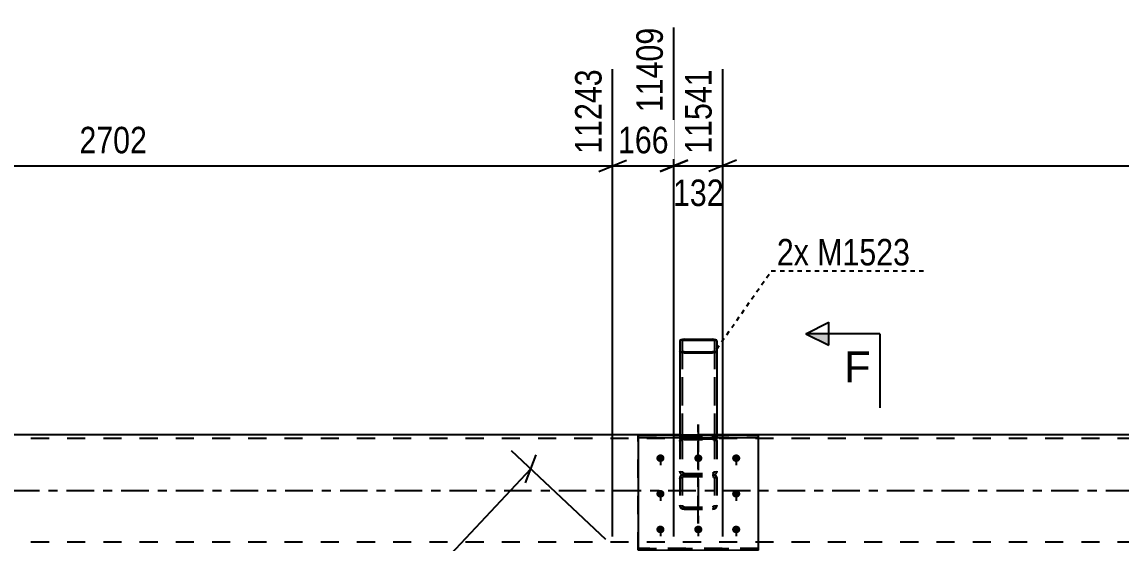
# Model space of a CAD drawing. Header units: millimetres. Extents: x -91 to 750, y -441 to 153.
# Drawn here: x 385.8 to 504.7, y -5.8 to 50.6 of the extents above; entities that cross this region are included whole.
import ezdxf

# ---------------------------------------------------------------- set-up
doc = ezdxf.new("R2010")
doc.units = ezdxf.units.MM
for name, pattern in [('DXK_LINE_DOT2', [3.9198, 1.9599, -1.9599]), ('DXK_LINE_DOT3', [5.9187, 2.979, -0.9799, 0.9799, -0.9799]), ('DXK_LINE_DOT4', [0.9408, 0.4704, -0.4704])]:
    doc.linetypes.add(name, pattern=pattern)
doc.styles.add('Arial', font='ARIAL.TTF', dxfattribs={"height": 0.2})
doc.styles.add('Arial Narrow', font='ARIALN.TTF', dxfattribs={"height": 0.2})

# ---------------------------------------------------------------- blocks, each defined once
blk = doc.blocks.new('Part-761553909-5104 - 4989')
at = {"color": 7, "linetype": 'DXK_LINE_DOT2'}
for p, q in [((452.5, -6.48), (452.5, 5.95)), ((452.5, 5.95), (465.5, 5.95)), ((465.5, -6.48), (465.5, 5.95)), ((452.5, 5.73), (465.5, 5.73)), ((465.5, -6.27), (452.5, -6.27)), ((465.5, -6.48), (452.5, -6.48))]:
    blk.add_line(p, q, dxfattribs=at)
blk = doc.blocks.new('Bolt-761553909-5420 - 4989')
at = {"color": 1, "linetype": 'DXK_LINE_DOT2'}
for p, q in [((454.9, 3.87), (454.9, 2.74)), ((459, 3.87), (459, 2.74)), ((463.1, 3.87), (463.1, 2.74)), ((454.9, 0.02), (454.9, -1.12)), ((463.1, 0.02), (463.1, -1.12)), ((454.9, -3.83), (454.9, -4.97)), ((459, -3.83), (459, -4.97)), ((463.1, -3.83), (463.1, -4.97))]:
    blk.add_line(p, q, dxfattribs=at)
blk = doc.blocks.new('Part-761553909-5113 - 4989')
at = {"color": 2, "linetype": 'Continuous'}
for p, q in [((465.5, 5.95), (452.5, 5.95)), ((452.5, 5.95), (452.5, -6.48)), ((465.5, -6.48), (465.5, 5.95)), ((452.5, 5.73), (465.5, 5.73)), ((452.5, -6.48), (465.5, -6.48))]:
    blk.add_line(p, q, dxfattribs=at)
at = {"color": 7, "linetype": 'DXK_LINE_DOT2'}
blk.add_line((452.5, -6.27), (465.5, -6.27), dxfattribs=at)
blk = doc.blocks.new('Part-761553909-5279 - 4989')
at = {"color": 7, "linetype": 'DXK_LINE_DOT3'}
blk.add_line((459, 7.12), (459, -3.58), dxfattribs=at)
at = {"color": 7, "linetype": 'DXK_LINE_DOT2'}
for p, q in [((457, 5.32), (457.04, 5.51)), ((457, 5.32), (457, -1.59)), ((457.26, 5.41), (457.24, 5.32)), ((457.24, 5.32), (457.24, -1.59)), ((457.31, 5.5), (457.26, 5.41)), ((457.3, 5.79), (457.48, 5.83)), ((457.39, 5.55), (457.31, 5.5)), ((457.48, 5.57), (457.39, 5.55)), ((457.48, 5.83), (460.52, 5.83)), ((457.48, 5.57), (460.52, 5.57)), ((460.52, 5.83), (460.7, 5.79)), ((460.61, 5.55), (460.52, 5.57)), ((460.69, 5.5), (460.61, 5.55)), ((460.74, 5.41), (460.69, 5.5)), ((460.76, 5.32), (460.74, 5.41)), ((460.76, 5.32), (460.76, -1.59)), ((460.96, 5.51), (461, 5.32)), ((461, 5.32), (461, -1.59)), ((457.04, 1.88), (457, 2.08)), ((457.04, 1.44), (457, 1.27)), ((457.14, 1.59), (457.04, 1.44)), ((457.3, 1.69), (457.14, 1.59)), ((457.24, 2.08), (457.26, 1.98)), ((457.24, 1.27), (457.26, 1.36)), ((457.26, 1.98), (457.31, 1.9)), ((457.26, 1.36), (457.31, 1.43)), ((457.48, 1.72), (457.3, 1.69)), ((457.48, 1.57), (457.3, 1.61)), ((457.31, 1.9), (457.39, 1.84)), ((457.31, 1.43), (457.39, 1.48)), ((457.39, 1.84), (457.48, 1.82)), ((457.39, 1.48), (457.48, 1.5)), ((457.48, 1.82), (460.52, 1.82)), ((457.48, 1.72), (460.52, 1.72)), ((457.48, 1.57), (460.52, 1.57)), ((457.48, 1.5), (460.52, 1.5)), ((460.52, 1.82), (460.61, 1.84)), ((460.7, 1.69), (460.52, 1.72)), ((460.7, 1.61), (460.52, 1.57)), ((460.52, 1.5), (460.61, 1.48)), ((460.61, 1.84), (460.69, 1.9)), ((460.61, 1.48), (460.69, 1.43)), ((460.69, 1.9), (460.74, 1.98)), ((460.69, 1.43), (460.74, 1.36)), ((460.86, 1.59), (460.7, 1.69)), ((460.74, 1.98), (460.76, 2.08)), ((460.74, 1.36), (460.76, 1.27)), ((460.96, 1.44), (460.86, 1.59)), ((461, 2.08), (460.96, 1.88)), ((461, 1.27), (460.96, 1.44)), ((457, -1.59), (457.04, -1.76)), ((457.04, -1.76), (457.14, -1.91)), ((457.14, -1.91), (457.3, -2)), ((457.26, -1.67), (457.24, -1.59)), ((457.31, -1.75), (457.26, -1.67)), ((457.3, -2), (457.48, -2.04)), ((457.39, -1.79), (457.31, -1.75)), ((457.48, -1.81), (457.39, -1.79)), ((457.48, -1.81), (460.52, -1.81)), ((457.48, -2.04), (460.52, -2.04)), ((460.61, -1.79), (460.52, -1.81)), ((460.52, -2.04), (460.7, -2)), ((460.69, -1.75), (460.61, -1.79)), ((460.74, -1.67), (460.69, -1.75)), ((460.7, -2), (460.86, -1.91)), ((460.76, -1.59), (460.74, -1.67)), ((460.86, -1.91), (460.96, -1.76)), ((460.96, -1.76), (461, -1.59))]:
    blk.add_line(p, q, dxfattribs=at)
for centre, start, end in [((457.5, 5.33), 114.32, 159.2417), ((460.5, 5.33), 20.7583, 65.68), ((457.5, 2.06), 200.7583, 245.68), ((460.5, 2.06), 294.32, 339.2417)]:
    blk.add_arc(centre, 0.496, start, end, dxfattribs=at)
blk = doc.blocks.new('Part-761553909-5314 - 4989')
at = {"color": 7, "linetype": 'DXK_LINE_DOT3'}
blk.add_line((459, -3.58), (459, 7.12), dxfattribs=at)
at = {"color": 7, "linetype": 'DXK_LINE_DOT2'}
for p, q in [((457.04, 5.51), (457, 5.32)), ((457, 5.32), (457, -1.59)), ((457.24, 5.32), (457.26, 5.41)), ((457.24, 5.32), (457.24, -1.59)), ((457.26, 5.41), (457.31, 5.5)), ((457.48, 5.83), (457.3, 5.79)), ((457.31, 5.5), (457.39, 5.55)), ((457.39, 5.55), (457.48, 5.57)), ((457.48, 5.83), (460.52, 5.83)), ((457.48, 5.57), (460.52, 5.57)), ((460.7, 5.79), (460.52, 5.83)), ((460.52, 5.57), (460.61, 5.55)), ((460.61, 5.55), (460.69, 5.5)), ((460.69, 5.5), (460.74, 5.41)), ((460.74, 5.41), (460.76, 5.32)), ((460.76, 5.32), (460.76, -1.59)), ((461, 5.32), (460.96, 5.51)), ((461, 5.32), (461, -1.59)), ((457, 2.08), (457.04, 1.88)), ((457, 1.27), (457.04, 1.44)), ((457.04, 1.44), (457.14, 1.59)), ((457.14, 1.59), (457.3, 1.69)), ((457.26, 1.98), (457.24, 2.08)), ((457.26, 1.36), (457.24, 1.27)), ((457.31, 1.9), (457.26, 1.98)), ((457.31, 1.43), (457.26, 1.36)), ((457.3, 1.69), (457.48, 1.72)), ((457.3, 1.61), (457.39, 1.59)), ((457.39, 1.84), (457.31, 1.9)), ((457.39, 1.48), (457.31, 1.43)), ((457.48, 1.82), (457.39, 1.84)), ((457.39, 1.59), (457.48, 1.57)), ((457.48, 1.5), (457.39, 1.48)), ((457.48, 1.82), (460.52, 1.82)), ((457.48, 1.72), (460.52, 1.72)), ((457.48, 1.57), (460.52, 1.57)), ((457.48, 1.5), (460.52, 1.5)), ((460.61, 1.84), (460.52, 1.82)), ((460.52, 1.72), (460.7, 1.69)), ((460.52, 1.57), (460.69, 1.61)), ((460.61, 1.48), (460.52, 1.5)), ((460.69, 1.9), (460.61, 1.84)), ((460.69, 1.43), (460.61, 1.48)), ((460.74, 1.98), (460.69, 1.9)), ((460.69, 1.61), (460.7, 1.61)), ((460.74, 1.36), (460.69, 1.43)), ((460.7, 1.69), (460.86, 1.59)), ((460.76, 2.08), (460.74, 1.98)), ((460.76, 1.27), (460.74, 1.36)), ((460.86, 1.59), (460.96, 1.44)), ((460.96, 1.88), (461, 2.08)), ((460.96, 1.44), (461, 1.27)), ((457.04, -1.76), (457, -1.59)), ((457.14, -1.91), (457.04, -1.76)), ((457.3, -2), (457.14, -1.91)), ((457.24, -1.59), (457.26, -1.67)), ((457.26, -1.67), (457.31, -1.75)), ((457.48, -2.04), (457.3, -2)), ((457.31, -1.75), (457.39, -1.79)), ((457.39, -1.79), (457.48, -1.81)), ((457.48, -1.81), (460.52, -1.81)), ((457.48, -2.04), (460.52, -2.04)), ((460.52, -1.81), (460.61, -1.79)), ((460.7, -2), (460.52, -2.04)), ((460.61, -1.79), (460.69, -1.75)), ((460.69, -1.75), (460.74, -1.67)), ((460.86, -1.91), (460.7, -2)), ((460.74, -1.67), (460.76, -1.59)), ((460.96, -1.76), (460.86, -1.91)), ((461, -1.59), (460.96, -1.76))]:
    blk.add_line(p, q, dxfattribs=at)
for centre, start, end in [((457.5, 5.33), 114.32, 159.2417), ((460.5, 5.33), 20.7583, 65.68), ((457.5, 2.06), 200.7583, 245.68), ((460.5, 2.06), 294.32, 339.2417)]:
    blk.add_arc(centre, 0.496, start, end, dxfattribs=at)
blk = doc.blocks.new('Part-761553909-5339 - 4989')
at = {"color": 2, "linetype": 'Continuous'}
for p, q in [((457, 6), (221, 6)), ((697, 6), (461, 6))]:
    blk.add_line(p, q, dxfattribs=at)
at = {"color": 7, "linetype": 'DXK_LINE_DOT2'}
for p, q in [((461, 6), (457, 6)), ((718, 5.6), (0, 5.6)), ((718, -5.6), (0, -5.6))]:
    blk.add_line(p, q, dxfattribs=at)
at = {"color": 7, "linetype": 'DXK_LINE_DOT3'}
blk.add_line((0, 0), (718, 0), dxfattribs=at)
blk = doc.blocks.new('Bolt-761553909-5417 - 4989')
at = {"linetype": 'Continuous'}
for points in [[(454.9, 3.89), (454.99, 3.88), (455.08, 3.85), (455.16, 3.81), (455.23, 3.75), (455.28, 3.68), (455.32, 3.6), (455.34, 3.52), (455.34, 3.43), (455.32, 3.35), (455.28, 3.27), (455.23, 3.2), (455.16, 3.14), (455.08, 3.1), (454.99, 3.07), (454.9, 3.06), (454.81, 3.07), (454.72, 3.1), (454.64, 3.14), (454.57, 3.2), (454.52, 3.27), (454.48, 3.35), (454.46, 3.43), (454.46, 3.52), (454.48, 3.6), (454.52, 3.68), (454.57, 3.75), (454.64, 3.81), (454.72, 3.85), (454.81, 3.88)], [(459, 3.89), (459.09, 3.88), (459.18, 3.85), (459.26, 3.81), (459.33, 3.75), (459.38, 3.68), (459.42, 3.6), (459.44, 3.52), (459.44, 3.43), (459.42, 3.35), (459.38, 3.27), (459.33, 3.2), (459.26, 3.14), (459.18, 3.1), (459.09, 3.07), (459, 3.06), (458.91, 3.07), (458.82, 3.1), (458.74, 3.14), (458.67, 3.2), (458.62, 3.27), (458.58, 3.35), (458.56, 3.43), (458.56, 3.52), (458.58, 3.6), (458.62, 3.68), (458.67, 3.75), (458.74, 3.81), (458.82, 3.85), (458.91, 3.88)], [(463.1, 3.89), (463.19, 3.88), (463.28, 3.85), (463.36, 3.81), (463.43, 3.75), (463.48, 3.68), (463.52, 3.6), (463.54, 3.52), (463.54, 3.43), (463.52, 3.35), (463.48, 3.27), (463.43, 3.2), (463.36, 3.14), (463.28, 3.1), (463.19, 3.07), (463.1, 3.06), (463.01, 3.07), (462.92, 3.1), (462.84, 3.14), (462.77, 3.2), (462.72, 3.27), (462.68, 3.35), (462.66, 3.43), (462.66, 3.52), (462.68, 3.6), (462.72, 3.68), (462.77, 3.75), (462.84, 3.81), (462.92, 3.85), (463.01, 3.88)], [(454.9, 0.04), (454.99, 0.03), (455.08, 0), (455.16, -0.04), (455.23, -0.1), (455.28, -0.17), (455.32, -0.25), (455.34, -0.33), (455.34, -0.42), (455.32, -0.5), (455.28, -0.58), (455.23, -0.65), (455.16, -0.71), (455.08, -0.75), (454.99, -0.78), (454.9, -0.79), (454.81, -0.78), (454.72, -0.75), (454.64, -0.71), (454.57, -0.65), (454.52, -0.58), (454.48, -0.5), (454.46, -0.42), (454.46, -0.33), (454.48, -0.25), (454.52, -0.17), (454.57, -0.1), (454.64, -0.04), (454.72, 0), (454.81, 0.03)], [(463.1, 0.04), (463.19, 0.03), (463.28, 0), (463.36, -0.04), (463.43, -0.1), (463.48, -0.17), (463.52, -0.25), (463.54, -0.33), (463.54, -0.42), (463.52, -0.5), (463.48, -0.58), (463.43, -0.65), (463.36, -0.71), (463.28, -0.75), (463.19, -0.78), (463.1, -0.79), (463.01, -0.78), (462.92, -0.75), (462.84, -0.71), (462.77, -0.65), (462.72, -0.58), (462.68, -0.5), (462.66, -0.42), (462.66, -0.33), (462.68, -0.25), (462.72, -0.17), (462.77, -0.1), (462.84, -0.04), (462.92, 0), (463.01, 0.03)], [(454.9, -3.82), (454.99, -3.82), (455.08, -3.85), (455.16, -3.89), (455.23, -3.95), (455.28, -4.02), (455.32, -4.1), (455.34, -4.19), (455.34, -4.27), (455.32, -4.36), (455.28, -4.44), (455.23, -4.51), (455.16, -4.56), (455.08, -4.61), (454.99, -4.63), (454.9, -4.64), (454.81, -4.63), (454.72, -4.61), (454.64, -4.56), (454.57, -4.51), (454.52, -4.44), (454.48, -4.36), (454.46, -4.27), (454.46, -4.19), (454.48, -4.1), (454.52, -4.02), (454.57, -3.95), (454.64, -3.89), (454.72, -3.85), (454.81, -3.82)], [(459, -3.82), (459.09, -3.82), (459.18, -3.85), (459.26, -3.89), (459.33, -3.95), (459.38, -4.02), (459.42, -4.1), (459.44, -4.19), (459.44, -4.27), (459.42, -4.36), (459.38, -4.44), (459.33, -4.51), (459.26, -4.56), (459.18, -4.61), (459.09, -4.63), (459, -4.64), (458.91, -4.63), (458.82, -4.61), (458.74, -4.56), (458.67, -4.51), (458.62, -4.44), (458.58, -4.36), (458.56, -4.27), (458.56, -4.19), (458.58, -4.1), (458.62, -4.02), (458.67, -3.95), (458.74, -3.89), (458.82, -3.85), (458.91, -3.82)], [(463.1, -3.82), (463.19, -3.82), (463.28, -3.85), (463.36, -3.89), (463.43, -3.95), (463.48, -4.02), (463.52, -4.1), (463.54, -4.19), (463.54, -4.27), (463.52, -4.36), (463.48, -4.44), (463.43, -4.51), (463.36, -4.56), (463.28, -4.61), (463.19, -4.63), (463.1, -4.64), (463.01, -4.63), (462.92, -4.61), (462.84, -4.56), (462.77, -4.51), (462.72, -4.44), (462.68, -4.36), (462.66, -4.27), (462.66, -4.19), (462.68, -4.1), (462.72, -4.02), (462.77, -3.95), (462.84, -3.89), (462.92, -3.85), (463.01, -3.82)]]:
    blk.add_hatch(color=1, dxfattribs=at).paths.add_polyline_path(points)
at = {"color": 1, "linetype": 'Continuous'}
for p, q in [((454.9, 3.87), (454.9, 2.74)), ((459, 3.87), (459, 2.74)), ((463.1, 3.87), (463.1, 2.74)), ((454.9, 0.02), (454.9, -1.12)), ((463.1, 0.02), (463.1, -1.12)), ((454.9, -3.83), (454.9, -4.97)), ((459, -3.83), (459, -4.97)), ((463.1, -3.83), (463.1, -4.97))]:
    blk.add_line(p, q, dxfattribs=at)
blk = doc.blocks.new('Part-761553909-5461 - 4989')
at = {"color": 7, "linetype": 'DXK_LINE_DOT2'}
for p, q in [((457, 16.15), (457.04, 16.21)), ((457.04, 16.21), (457.14, 16.27)), ((457.14, 16.27), (457.3, 16.31)), ((457.26, 16.18), (457.24, 16.15)), ((457.24, 16.15), (457.24, 5.69)), ((457.31, 16.21), (457.26, 16.18)), ((457.3, 16.31), (457.48, 16.32)), ((457.39, 16.23), (457.31, 16.21)), ((457.48, 16.23), (457.39, 16.23)), ((457.48, 16.32), (460.52, 16.32)), ((457.48, 16.23), (460.52, 16.23)), ((460.52, 16.32), (460.7, 16.31)), ((460.61, 16.23), (460.52, 16.23)), ((460.69, 16.21), (460.61, 16.23)), ((460.74, 16.18), (460.69, 16.21)), ((460.7, 16.31), (460.86, 16.27)), ((460.76, 16.15), (460.74, 16.18)), ((460.76, 16.15), (460.76, 5.69)), ((460.86, 16.27), (460.96, 16.21)), ((460.96, 16.21), (461, 16.15)), ((461, 16.15), (461, 5.69)), ((457.04, 14.97), (457, 15.04)), ((457.14, 14.92), (457.04, 14.97)), ((457.3, 14.88), (457.14, 14.92)), ((457.24, 15.04), (457.26, 15.01)), ((457.26, 15.01), (457.31, 14.98)), ((457.48, 14.86), (457.3, 14.88)), ((457.31, 14.98), (457.39, 14.96)), ((457.39, 14.96), (457.48, 14.95)), ((457.48, 14.95), (460.52, 14.95)), ((457.48, 14.86), (460.52, 14.86)), ((460.52, 14.95), (460.61, 14.96)), ((460.7, 14.88), (460.52, 14.86)), ((460.61, 14.96), (460.69, 14.98)), ((460.69, 14.98), (460.74, 15.01)), ((460.86, 14.92), (460.7, 14.88)), ((460.74, 15.01), (460.76, 15.04)), ((460.96, 14.97), (460.86, 14.92)), ((461, 15.04), (460.96, 14.97)), ((461, 6), (457, 6)), ((457, 6), (457, 5.69)), ((457, 5.83), (457.24, 5.83)), ((457, 5.69), (457.04, 5.62)), ((457.04, 5.62), (457.14, 5.57)), ((457.14, 5.57), (457.3, 5.53)), ((457.26, 5.66), (457.24, 5.69)), ((457.31, 5.63), (457.26, 5.66)), ((457.3, 5.53), (457.48, 5.52)), ((457.39, 5.61), (457.31, 5.63)), ((457.48, 5.6), (457.39, 5.61)), ((457.48, 5.6), (460.52, 5.6)), ((460.52, 5.52), (457.48, 5.52)), ((460.61, 5.61), (460.52, 5.6)), ((460.52, 5.52), (460.7, 5.53)), ((460.69, 5.63), (460.61, 5.61)), ((460.74, 5.66), (460.69, 5.63)), ((460.7, 5.53), (460.86, 5.57)), ((460.76, 5.69), (460.74, 5.66)), ((460.76, 5.83), (461, 5.83)), ((460.86, 5.57), (460.96, 5.62)), ((460.96, 5.62), (461, 5.69))]:
    blk.add_line(p, q, dxfattribs=at)
at = {"color": 2, "linetype": 'Continuous'}
for q in [(457, 6), (457, 16.15)]:
    blk.add_line((457, 16.15), q, dxfattribs=at)
blk = doc.blocks.new('Part-761553909-5466 - 4989')
at = {"color": 2, "linetype": 'Continuous'}
for p, q in [((457.04, 16.23), (457, 16.16)), ((457, 16.16), (457, 5.95)), ((457.14, 16.28), (457.04, 16.23)), ((457.3, 16.32), (457.14, 16.28)), ((457.24, 16.16), (457.26, 16.19)), ((457.24, 16.16), (457.24, 15.05)), ((457.26, 16.19), (457.31, 16.22)), ((457.48, 16.33), (457.3, 16.32)), ((457.31, 16.22), (457.39, 16.24)), ((457.39, 16.24), (457.48, 16.25)), ((457.48, 16.33), (460.52, 16.33)), ((457.48, 16.25), (460.52, 16.25)), ((460.7, 16.32), (460.52, 16.33)), ((460.52, 16.25), (460.61, 16.24)), ((460.61, 16.24), (460.69, 16.22)), ((460.69, 16.22), (460.74, 16.19)), ((460.86, 16.28), (460.7, 16.32)), ((460.74, 16.19), (460.76, 16.16)), ((460.76, 16.16), (460.76, 15.05)), ((460.96, 16.23), (460.86, 16.28)), ((461, 16.16), (460.96, 16.23)), ((461, 16.16), (461, 5.95)), ((457, 15.05), (457.04, 14.99)), ((457.04, 14.99), (457.14, 14.93)), ((457.14, 14.93), (457.3, 14.89)), ((457.26, 15.02), (457.24, 15.05)), ((457.31, 14.99), (457.26, 15.02)), ((457.3, 14.89), (457.48, 14.88)), ((457.39, 14.97), (457.31, 14.99)), ((457.48, 14.97), (457.39, 14.97)), ((457.48, 14.97), (460.52, 14.97)), ((457.48, 14.88), (460.52, 14.88)), ((460.61, 14.97), (460.52, 14.97)), ((460.52, 14.88), (460.7, 14.89)), ((460.69, 14.99), (460.61, 14.97)), ((460.74, 15.02), (460.69, 14.99)), ((460.7, 14.89), (460.86, 14.93)), ((460.76, 15.05), (460.74, 15.02)), ((460.86, 14.93), (460.96, 14.99)), ((460.96, 14.99), (461, 15.05))]:
    blk.add_line(p, q, dxfattribs=at)
at = {"color": 7, "linetype": 'DXK_LINE_DOT2'}
for p, q in [((457.24, 15.05), (457.24, 5.69)), ((460.76, 15.05), (460.76, 5.69)), ((461, 6), (457, 6)), ((457, 5.95), (457, 5.69)), ((461, 5.95), (461, 5.69)), ((457, 5.83), (457.24, 5.83)), ((457.04, 5.62), (457, 5.69)), ((457.14, 5.56), (457.04, 5.62)), ((457.3, 5.53), (457.14, 5.56)), ((457.24, 5.69), (457.26, 5.65)), ((457.26, 5.65), (457.31, 5.63)), ((457.48, 5.51), (457.3, 5.53)), ((457.31, 5.63), (457.39, 5.61)), ((457.39, 5.61), (457.48, 5.6)), ((457.48, 5.6), (460.52, 5.6)), ((457.48, 5.51), (460.52, 5.51)), ((460.52, 5.6), (460.61, 5.61)), ((460.7, 5.53), (460.52, 5.51)), ((460.61, 5.61), (460.69, 5.63)), ((460.69, 5.63), (460.74, 5.65)), ((460.86, 5.56), (460.7, 5.53)), ((460.74, 5.65), (460.76, 5.69)), ((460.76, 5.83), (461, 5.83)), ((460.96, 5.62), (460.86, 5.56)), ((461, 5.69), (460.96, 5.62))]:
    blk.add_line(p, q, dxfattribs=at)
blk = doc.blocks.new('StraightDimension-761553909-11837 - 4989')
at = {"color": 7, "linetype": 'Continuous'}
for p, q in [((456.36, -5), (456.36, 50.03)), ((461.64, -5), (461.64, 45.53)), ((454.86, 34.49), (457.86, 35.69)), ((463.14, 35.69), (460.14, 34.49)), ((456.36, 35.09), (461.64, 35.09))]:
    blk.add_line(p, q, dxfattribs=at)
at = {"color": 0, "linetype": 'Continuous'}
blk.add_wipeout([(461.04, 46.13), (456.84, 46.13), (456.84, 35.79), (461.04, 35.79)], dxfattribs=at)
at = {"color": 0}
blk.add_wipeout([(462.34, 30.14), (462.34, 34.34), (455.66, 34.34), (455.66, 30.14)], dxfattribs=at)
at = {"color": 3, "linetype": 'Continuous', "style": 'Arial Narrow'}
blk.add_text('11541', height=2.863, rotation=90.0002, dxfattribs=at).set_placement((460.44, 36.39))
at = {"color": 3, "style": 'Arial Narrow'}
blk.add_text('132', height=2.863, dxfattribs=at).set_placement((456.26, 30.74))
blk = doc.blocks.new('StraightDimension-761553909-6360 - 4989')
at = {"color": 7, "linetype": 'Continuous'}
for p, q in [((449.01, -5.31), (438.8, 4.28)), ((440.29, 0.82), (441.47, 3.83)), ((390.14, -51.62), (440.88, 2.33)), ((398.27, -59.26), (388.07, -49.67)), ((390.74, -50.11), (389.55, -53.12))]:
    blk.add_line(p, q, dxfattribs=at)
at = {"color": 0}
blk.add_wipeout([(417.88, -21.03), (414.82, -18.15), (408.99, -24.35), (412.05, -27.23)], dxfattribs=at)
at = {"color": 3, "style": 'Arial Narrow'}
blk.add_text('1851', height=2.863, rotation=46.7591, dxfattribs=at).set_placement((412.02, -26.38))
blk = doc.blocks.new('StraightDimension-761553909-11836 - 4989')
at = {"color": 7, "linetype": 'Continuous'}
for p, q in [((461.64, -5), (461.64, 45.53)), ((569.73, -5), (569.73, 45.53)), ((463.14, 35.69), (460.14, 34.49)), ((568.23, 34.49), (571.23, 35.69)), ((461.64, 35.09), (569.73, 35.09))]:
    blk.add_line(p, q, dxfattribs=at)
at = {"color": 0}
blk.add_wipeout([(519.94, 35.84), (519.94, 40.04), (511.43, 40.04), (511.43, 35.84)], dxfattribs=at)
at = {"color": 3, "style": 'Arial Narrow'}
blk.add_text('2702', height=2.863, dxfattribs=at).set_placement((512.03, 36.44))
at = {"color": 0, "linetype": 'Continuous'}
blk.add_wipeout([(569.13, 46.13), (564.93, 46.13), (564.93, 35.79), (569.13, 35.79)], dxfattribs=at)
at = {"color": 3, "linetype": 'Continuous', "style": 'Arial Narrow'}
blk.add_text('14243', height=2.863, rotation=90.0002, dxfattribs=at).set_placement((568.53, 36.39))
blk = doc.blocks.new('StraightDimension-761553909-11838 - 4989')
at = {"color": 7, "linetype": 'Continuous'}
for p, q in [((456.36, -5), (456.36, 50.03)), ((449.73, -5), (449.73, 45.53)), ((448.23, 34.49), (451.23, 35.69)), ((457.86, 35.69), (454.86, 34.49)), ((449.73, 35.09), (456.36, 35.09))]:
    blk.add_line(p, q, dxfattribs=at)
at = {"color": 0}
blk.add_wipeout([(456.39, 35.84), (456.39, 40.04), (449.71, 40.04), (449.71, 35.84)], dxfattribs=at)
at = {"color": 3, "style": 'Arial Narrow'}
blk.add_text('166', height=2.863, dxfattribs=at).set_placement((450.31, 36.44))
at = {"color": 0, "linetype": 'Continuous'}
blk.add_wipeout([(455.76, 50.63), (451.56, 50.63), (451.56, 40.29), (455.76, 40.29)], dxfattribs=at)
at = {"color": 3, "linetype": 'Continuous', "style": 'Arial Narrow'}
blk.add_text('11409', height=2.863, rotation=90.0002, dxfattribs=at).set_placement((455.16, 40.89))
blk = doc.blocks.new('StraightDimension-761553909-11839 - 4989')
at = {"color": 7, "linetype": 'Continuous'}
for p, q in [((449.73, -5), (449.73, 45.53)), ((341.64, -5), (341.64, 43.71)), ((343.14, 35.69), (340.14, 34.49)), ((448.23, 34.49), (451.23, 35.69)), ((341.64, 35.09), (449.73, 35.09))]:
    blk.add_line(p, q, dxfattribs=at)
at = {"color": 0}
blk.add_wipeout([(399.94, 35.84), (399.94, 40.04), (391.43, 40.04), (391.43, 35.84)], dxfattribs=at)
at = {"color": 3, "style": 'Arial Narrow'}
blk.add_text('2702', height=2.863, dxfattribs=at).set_placement((392.03, 36.44))
at = {"color": 0, "linetype": 'Continuous'}
blk.add_wipeout([(449.13, 46.13), (444.93, 46.13), (444.93, 35.79), (449.13, 35.79)], dxfattribs=at)
at = {"color": 3, "linetype": 'Continuous', "style": 'Arial Narrow'}
blk.add_text('11243', height=2.863, rotation=90.0002, dxfattribs=at).set_placement((448.53, 36.39))
blk = doc.blocks.new('SectionMark-761553909-6512 - 4989')
at = {"linetype": 'Continuous'}
blk.add_hatch(color=6, dxfattribs=at).paths.add_polyline_path([(473.14, 16.93), (473.14, 15.68), (470.64, 16.93)])
at = {"color": 6, "linetype": 'Continuous'}
for p, q in [((470.64, 16.93), (473.14, 18.18)), ((473.14, 15.68), (473.14, 18.18)), ((478.64, 16.93), (470.64, 16.93)), ((470.64, 16.93), (473.14, 15.68)), ((478.64, 16.93), (478.64, 8.93))]:
    blk.add_line(p, q, dxfattribs=at)
at = {"color": 0, "linetype": 'Continuous'}
blk.add_wipeout([(477.64, 11.68), (477.64, 15.18), (474.79, 15.18), (474.79, 11.68)], dxfattribs=at)
at = {"color": 3, "linetype": 'Continuous', "style": 'Arial'}
blk.add_text('F', height=3.34, dxfattribs=at).set_placement((474.79, 11.68))
blk = doc.blocks.new('MarkSet-761553909-6574 - 4989')
at = {"color": 30, "linetype": 'DXK_LINE_DOT4'}
for p, q in [((461, 15.28), (466.9, 23.72)), ((466.9, 23.72), (483.42, 23.72))]:
    blk.add_line(p, q, dxfattribs=at)
at = {"color": 0}
for points in [[(470.97, 24.32), (470.97, 27.32), (467.5, 27.32), (467.5, 24.32)], [(481.92, 24.32), (481.92, 27.32), (471.87, 27.32), (471.87, 24.32)]]:
    blk.add_wipeout(points, dxfattribs=at)
for points in [[(470.97, 24.32), (470.97, 27.32), (467.5, 27.32), (467.5, 24.32)], [(481.92, 24.32), (481.92, 27.32), (471.87, 27.32), (471.87, 24.32)]]:
    blk.add_wipeout(points, dxfattribs=at)
at = {"color": 3, "style": 'Arial Narrow'}
for s, p in [('2x', (467.5, 24.32)), ('M1523', (471.87, 24.32))]:
    blk.add_text(s, height=2.863, dxfattribs=at).set_placement(p)

msp = doc.modelspace()

# ---------------------------------------------------------------- block references
for name in ['Part-761553909-5466 - 4989', 'Part-761553909-5461 - 4989', 'Part-761553909-5339 - 4989', 'Part-761553909-5104 - 4989', 'Part-761553909-5113 - 4989', 'Part-761553909-5279 - 4989', 'Part-761553909-5314 - 4989', 'Bolt-761553909-5417 - 4989', 'Bolt-761553909-5420 - 4989']:
    msp.add_blockref(name, (0, 0))

# ---------------------------------------------------------------- next in the draw order: block references
for name in ['StraightDimension-761553909-11837 - 4989', 'StraightDimension-761553909-6360 - 4989']:
    msp.add_blockref(name, (0, 0))

# ---------------------------------------------------------------- next in the draw order: block references
for name in ['StraightDimension-761553909-11838 - 4989', 'StraightDimension-761553909-11836 - 4989']:
    msp.add_blockref(name, (0, 0))

# ---------------------------------------------------------------- next in the draw order: block references
for name in ['StraightDimension-761553909-11839 - 4989', 'SectionMark-761553909-6512 - 4989']:
    msp.add_blockref(name, (0, 0))

# ---------------------------------------------------------------- next in the draw order: block references
msp.add_blockref('MarkSet-761553909-6574 - 4989', (0, 0))

doc.saveas('drawing.dxf')
